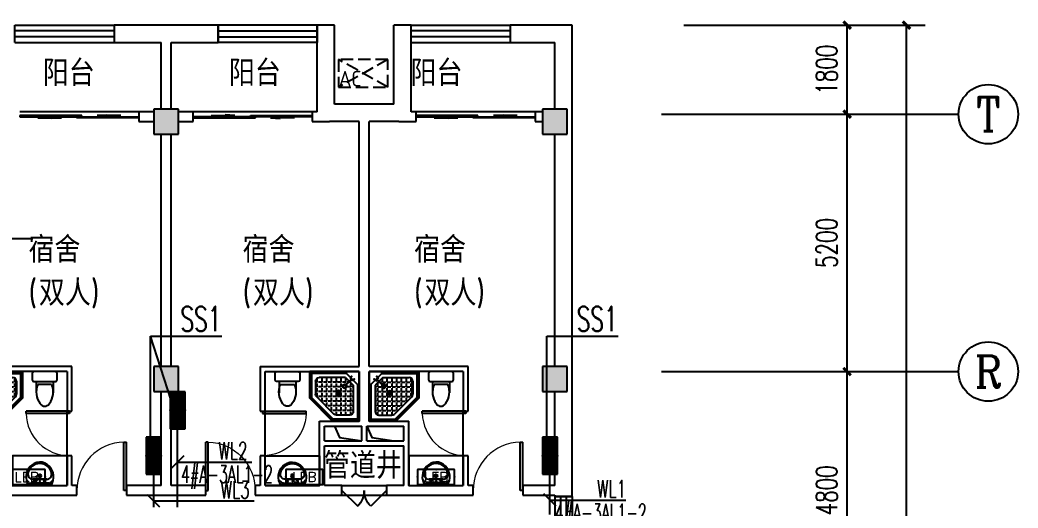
# Model space of a CAD drawing. Extents: x 1725663 to 4653551, y -550461 to 248782.
# Drawn here: x 2156300 to 2176450, y -317312 to -307449 of the extents above; entities that cross this region are included whole.
import ezdxf
from ezdxf.enums import TextEntityAlignment as Align

# ---------------------------------------------------------------- set-up
doc = ezdxf.new("R2010")
doc.units = 0
doc.header["$LTSCALE"] = 1000
doc.linetypes.add('DASH', pattern=[0.35, 0.25, -0.1])
for name, color, linetype in [('0-底图', 7, 'Continuous'), ('AXIS', 3, 'Continuous'), ('AXIS_TEXT', 7, 'Continuous'), ('CLAYER', 7, 'Continuous'), ('COLUMN', 255, 'Continuous'), ('DBZ', 7, 'Continuous'), ('DIM-照明', 3, 'Continuous'), ('DIM-箱柜', 7, 'Continuous'), ('DOOR_FIRE', 4, 'Continuous'), ('EQUIP-箱柜', 3, 'Continuous'), ('PUB_HATCH', 8, 'Continuous'), ('PUB_TEXT', 7, 'Continuous'), ('TEL_TEXT', 7, 'Continuous'), ('WALL', 2, 'Continuous'), ('WINDOW', 4, 'Continuous'), ('WIRE-照明', 6, 'Continuous'), ('洁具', 213, 'Continuous'), ('空调外机', 211, 'Continuous')]:
    doc.layers.add(name, color=color, linetype=linetype)
doc.styles.add('_TCH_AXIS', font='COMPLEX', dxfattribs={"bigfont": 'GBCBIG'})
doc.styles.add('_TEL_DIM', font='SIMPLEX', dxfattribs={"width": 0.8, "height": 3.5, "bigfont": 'HZTXT'})
doc.styles.add('A_DIM_T3', font='SIMPLEX', dxfattribs={"width": 0.7, "bigfont": 'HZ'})
doc.styles.add('COMPLEX', font='COMPLEX')
doc.styles.get("Standard").update_dxf_attribs({"font": 'geniso.shx', "bigfont": 'hztxt.shx'})
doc.dimstyles.new('_TCH_ARCH&&150', dxfattribs={"dimtxt": 420, "dimasz": 150, "dimexe": 375, "dimexo": 450, "dimgap": 202.5, "dimtad": 1, "dimdec": 0, "dimzin": 0, "dimdsep": 46, "dimtxsty": 'A_DIM_T3', "dimblk": 'ARCHTICK', "dimcen": 0.09, "dimclrt": 7, "dimazin": 2, "dimtfac": 1, "dimtdec": 0, "dimtix": 1, "dimtmove": 2, "dimatfit": 3, "dimfxl": 150, "dimtolj": 1, "dimtzin": 0, "dimarcsym": 0})

# ---------------------------------------------------------------- blocks, each defined once
blk = doc.blocks.new('*X490')
at = {"color": 0}
for p, q in [((-250, 33), (-83, 200)), ((-250, 68), (-118, 200)), ((-250, 104), (-154, 200)), ((-250, 139), (-189, 200)), ((-250, 174), (-224, 200)), ((-247, 0), (-47, 200)), ((-212, 0), (-12, 200)), ((-177, 0), (23, 200)), ((-141, 0), (59, 200)), ((-106, 0), (94, 200)), ((-71, 0), (129, 200)), ((-35, 0), (165, 200)), ((0, 0), (200, 200)), ((35, 0), (235, 200)), ((71, 0), (250, 179)), ((106, 0), (250, 144)), ((141, 0), (250, 109)), ((177, 0), (250, 73)), ((212, 0), (250, 38)), ((247, 0), (250, 3))]:
    blk.add_line(p, q, dxfattribs=at)
blk = doc.blocks.new('$equip$00002943')
for p, q in [((-0.75, 0.6), (-0.75, 0)), ((0.75, 0.6), (-0.75, 0.6)), ((0.75, 0), (0.75, 0.6)), ((-0.75, 0), (0.75, 0))]:
    blk.add_line(p, q)
for points, const_width in [([(-0.75, 0.3), (0.75, 0.3)], 0.6), ([(-0.75, 0.6), (-0.75, 0), (0.75, 0), (0.75, 0.6), (-0.75, 0.6), (-0.75, 0)], 0.02)]:
    blk.add_lwpolyline(points, dxfattribs=dict(const_width=const_width))
for p in [(0, 0.6), (-0.75, 0.3), (0, 0), (0.75, 0.3)]:
    blk.add_point(p)
at = {"xscale": 0.00300000000061118, "yscale": 0.00300000000061118, "zscale": 0.00300000000061118}
blk.add_blockref('*X490', (0, 0), dxfattribs=at)
at = {"color": 7, "style": '_TEL_DIM', "flags": 1}
for tag in ['A', 'REMARK']:
    blk.add_attdef(tag, text='', height=0.00002, dxfattribs=at).set_placement((0, 0), align=Align.MIDDLE_CENTER)
blk = doc.blocks.new('$equip$00002908')
for p, q in [((0.75, 0.6), (-0.75, 0.6)), ((-0.75, 0.6), (-0.75, 0)), ((0.75, 0), (0.75, 0.6)), ((-0.75, 0), (0.75, 0))]:
    blk.add_line(p, q)
at = {"const_width": 0.04}
blk.add_lwpolyline([(-0.75, 0.6), (-0.75, 0), (0.75, 0), (0.75, 0.6), (-0.75, 0.6), (-0.75, 0)], dxfattribs=at)
for p in [(0, 0.6), (-0.75, 0.3), (0, 0), (0.75, 0.3)]:
    blk.add_point(p)
at = {"color": 7, "style": '_TEL_DIM'}
blk.add_attdef('$TEXT$', text='', height=0.4, dxfattribs=at).set_placement((0, 0.3), align=Align.MIDDLE_CENTER)
at = {"color": 7, "style": '_TEL_DIM', "flags": 1}
for tag in ['A', 'REMARK']:
    blk.add_attdef(tag, text='', height=0.00002, dxfattribs=at).set_placement((0, 0), align=Align.MIDDLE_CENTER)
blk = doc.blocks.new('1F平面-CAD导入_dwg_Drawing4_t3_dwg_$plan$00001613-474159-1F-927810-1F')
at = {"layer": '洁具'}
for p, q in [((-30, 250), (-170, 250)), ((-200, 170), (-430, 170)), ((-260, -140), (-260, 140)), ((-200, -170), (-200, -220)), ((-170, -250), (-30, -250))]:
    blk.add_line(p, q, dxfattribs=at)
for points in [[(-200, 220), (-200, 170), (-200, -170), (-430, -170)], [(0, -220), (0, 220)]]:
    blk.add_lwpolyline(points, dxfattribs=at)
for centre, radius, start, end in [((-170, 220), 30, 90, 180), ((-30, 220), 30, 0, 90), ((-590, 0), 110, 123.4509, 236.5491), ((-413, -227), 398, 67.4505, 126.6381), ((-413, 227), 398, 233.3619, 292.5495), ((-170, -220), 30, 180, 270), ((-30, -220), 30, 270, 0)]:
    blk.add_arc(centre, radius, start, end, dxfattribs=at)
blk = doc.blocks.new('$lvtry$00000169')
at = {"color": 0}
for p, q in [((259, -36), (259, 0)), ((259, -36), (36, -259)), ((276, -120), (120, -276)), ((144, -151), (291, -298)), ((151, -144), (298, -291)), ((259, -24), (976, -24)), ((259, -36), (964, -36)), ((270, -213), (270, -143)), ((276, -120), (808, -120)), ((366, -213), (366, -143)), ((462, -213), (462, -143)), ((558, -213), (558, -143)), ((655, -213), (655, -143)), ((751, -213), (751, -143)), ((847, -213), (847, -143)), ((880, -192), (880, -460)), ((964, -36), (976, -24)), ((964, -36), (964, -525)), ((976, -24), (976, -530)), ((36, -259), (0, -259)), ((24, -259), (24, -976)), ((36, -259), (36, -964)), ((120, -276), (120, -808)), ((120, -309), (147, -309)), ((173, -309), (173, -239)), ((173, -309), (243, -309)), ((173, -405), (173, -335)), ((183, -213), (205, -213)), ((220, -213), (243, -213)), ((270, -213), (340, -213)), ((270, -263), (270, -239)), ((270, -405), (270, -335)), ((334, -309), (340, -309)), ((366, -213), (436, -213)), ((366, -309), (366, -239)), ((366, -309), (436, -309)), ((366, -405), (366, -335)), ((462, -213), (532, -213)), ((462, -309), (462, -239)), ((462, -309), (532, -309)), ((462, -405), (462, -335)), ((558, -213), (628, -213)), ((558, -309), (558, -239)), ((558, -309), (628, -309)), ((558, -405), (558, -335)), ((655, -213), (725, -213)), ((655, -309), (655, -239)), ((655, -309), (725, -309)), ((655, -405), (655, -335)), ((751, -213), (821, -213)), ((751, -309), (751, -239)), ((751, -309), (821, -309)), ((751, -405), (751, -335)), ((847, -213), (880, -213)), ((847, -309), (847, -239)), ((847, -309), (880, -309)), ((847, -405), (847, -335)), ((120, -405), (147, -405)), ((120, -501), (147, -501)), ((120, -598), (147, -598)), ((173, -405), (243, -405)), ((173, -501), (173, -431)), ((173, -501), (243, -501)), ((173, -598), (173, -528)), ((173, -598), (243, -598)), ((270, -405), (340, -405)), ((270, -501), (270, -431)), ((270, -501), (340, -501)), ((270, -598), (270, -528)), ((270, -598), (340, -598)), ((366, -405), (379, -405)), ((366, -501), (366, -431)), ((366, -501), (436, -501)), ((366, -598), (366, -528)), ((366, -598), (436, -598)), ((462, -405), (532, -405)), ((462, -501), (462, -431)), ((462, -501), (532, -501)), ((462, -598), (462, -528)), ((462, -598), (532, -598)), ((859, -511), (511, -859)), ((964, -525), (525, -964)), ((976, -530), (530, -976)), ((558, -405), (628, -405)), ((558, -501), (558, -431)), ((558, -501), (628, -501)), ((558, -598), (558, -528)), ((558, -598), (628, -598)), ((655, -405), (725, -405)), ((655, -501), (655, -431)), ((655, -501), (725, -501)), ((655, -598), (655, -528)), ((655, -598), (725, -598)), ((751, -405), (821, -405)), ((751, -501), (751, -431)), ((751, -501), (821, -501)), ((751, -598), (751, -528)), ((751, -598), (773, -598)), ((847, -405), (880, -405)), ((847, -501), (847, -431)), ((847, -501), (867, -501)), ((964, -525), (976, -530)), ((120, -694), (147, -694)), ((120, -790), (147, -790)), ((173, -694), (173, -624)), ((173, -694), (243, -694)), ((173, -790), (173, -720)), ((173, -790), (243, -790)), ((270, -694), (270, -624)), ((270, -694), (340, -694)), ((270, -790), (270, -720)), ((270, -790), (340, -790)), ((366, -694), (366, -624)), ((366, -694), (436, -694)), ((366, -790), (366, -720)), ((366, -790), (436, -790)), ((462, -694), (462, -624)), ((462, -694), (532, -694)), ((462, -790), (462, -720)), ((462, -790), (532, -790)), ((558, -694), (558, -624)), ((558, -694), (628, -694)), ((558, -790), (558, -720)), ((558, -790), (580, -790)), ((655, -694), (655, -624)), ((655, -694), (676, -694)), ((36, -964), (24, -976)), ((24, -976), (530, -976)), ((36, -964), (525, -964)), ((173, -878), (173, -816)), ((192, -880), (460, -880)), ((270, -880), (270, -816)), ((366, -880), (366, -816)), ((462, -880), (462, -816)), ((525, -964), (530, -976))]:
    blk.add_line(p, q, dxfattribs=at)
blk.add_lwpolyline([(0, 0), (0, -1000), (540, -1000), (1000, -540), (1000, 0)], close=True)
for points in [[(0, 0), (0, -1000)], [(0, 0), (1000, 0)], [(1000, 0), (1000, -540)], [(136, -190), (148, -178), (132, -162), (121, -174)], [(190, -136), (178, -148), (162, -132), (174, -121)], [(1000, -540), (540, -1000)], [(0, -1000), (540, -1000)]]:
    blk.add_lwpolyline(points, close=True, dxfattribs=at)
for radius in [43.8, 31.1]:
    blk.add_circle((416, -428), radius, dxfattribs=at)
for centre, radius, start, end in [((808, -192), 72, 0, 90), ((296, -296), 40.6, 142.583, 128.4197), ((296, -296), 28.6, 145.828, 125.6599), ((808, -460), 72, 315, 0), ((192, -808), 72, 180, 270), ((460, -808), 72, 270, 315)]:
    blk.add_arc(centre, radius, start, end, dxfattribs=at)
for p in [(103, -156, 0), (156, -102, 0), (416, -428, 0)]:
    blk.add_point(p, dxfattribs=at)
blk = doc.blocks.new('$lvtry$00000178')
at = {"color": 0}
for p, q in [((-238, 0), (238, 0)), ((-214, -36), (-272, -91)), ((-180, -23), (180, -23)), ((-142, -105), (140, -105)), ((140, -105), (-142, -105)), ((216, -37), (268, -91))]:
    blk.add_line(p, q, dxfattribs=at)
blk.add_lwpolyline([(-104, -430, 0.224698), (110, -425, 0.348046), (269, -79), (239, 0), (-241, 0), (-271, -79, 0.356844)], format="xyb", close=True, dxfattribs=at)
for centre, radius in [((-100, -65), 16.3), ((1, -172), 31.6), ((100, -65), 16.3)]:
    blk.add_circle(centre, radius, dxfattribs=at)
at = {"color": 0, "lineweight": 13}
blk.add_circle((1, -172), 23, dxfattribs=at)
at = {"color": 0}
for centre, radius, start, end in [((-142, -205), 100, 90, 190.5602), ((-180, -73), 50, 90, 133.181), ((140, -205), 100, 349.4398, 90), ((180, -73), 50, 44.5607, 90), ((-1, -179), 243, 190.5602, 349.4398)]:
    blk.add_arc(centre, radius, start, end, dxfattribs=at)
for p in [(0, -65), (1, -172)]:
    blk.add_point(p, dxfattribs=at)
blk = doc.blocks.new('A$C70365C93')
at = {"layer": '洁具'}
blk.add_lwpolyline([(-1900, 2300), (-1900, 1700), (-800, 1700), (-800, 2300)], close=True, dxfattribs=at)
blk.add_blockref('$lvtry$00000178', (-1350, 2280), dxfattribs=at)
at = {"layer": '洁具', "rotation": 180}
blk.add_blockref('$lvtry$00000169', (0, 0), dxfattribs=at)
at = {"layer": '洁具', "extrusion": (0, 0, -1), "xscale": -1, "zscale": -1, "rotation": 90}
blk.add_blockref('1F平面-CAD导入_dwg_Drawing4_t3_dwg_$plan$00001613-474159-1F-927810-1F', (1450, 0), dxfattribs=at)
blk = doc.blocks.new('A$Cf5a72a1b')
at = {"layer": '空调外机', "linetype": 'DASH'}
for p, q in [((1000, 563), (0, 0)), ((1000, 0), (0, 563))]:
    blk.add_line(p, q, dxfattribs=at)
blk.add_lwpolyline([(1000, 563), (0, 563), (0, 0), (1000, 0)], close=True, dxfattribs=at)
at = {"layer": 'PUB_TEXT'}
blk.add_text('AC', height=315, dxfattribs=at).set_placement((5, 18))
blk = doc.blocks.new('_ArchTick')
at = {"color": 0, "linetype": 'ByBlock', "const_width": 0.4}
blk.add_lwpolyline([(-0.5, -0.5), (0.5, 0.5)], dxfattribs=at)
blk = doc.blocks.new('*D755')
at = {"layer": 'AXIS', "color": 0, "lineweight": -2, "transparency": 16777216}
for p, q in [((1606457, -226421), (1611332, -226421)), ((1610957, -306021), (1610957, -226421)), ((1606457, -306021), (1611332, -306021))]:
    blk.add_line(p, q, dxfattribs=at)
at = {"layer": 'Defpoints', "color": 0, "transparency": 16777216}
for p in [(1606007, -226421), (1610957, -226421), (1606007, -306021)]:
    blk.add_point(p, dxfattribs=at)
at = {"layer": 'AXIS', "color": 0, "lineweight": -2, "transparency": 16777216, "xscale": 150, "yscale": 150, "zscale": 150}
for p, rotation in [((1610957, -226421), 90), ((1610957, -306021), 270)]:
    blk.add_blockref('_ArchTick', p, dxfattribs=dict(at, rotation=rotation))
at = {"layer": 'AXIS', "color": 7, "transparency": 16777216, "insert": (1610544, -266221), "char_height": 420, "attachment_point": 5, "rotation": 90, "style": 'A_DIM_T3'}
blk.add_mtext('\\A1;79600', dxfattribs=at)
blk = doc.blocks.new('*D768')
at = {"layer": 'AXIS', "color": 0, "lineweight": -2, "transparency": 16777216}
for p, q in [((1606457, -233421), (1610132, -233421)), ((1609757, -238221), (1609757, -233421)), ((1606457, -238221), (1610132, -238221))]:
    blk.add_line(p, q, dxfattribs=at)
at = {"layer": 'Defpoints', "color": 0, "transparency": 16777216}
for p in [(1606007, -233421), (1609757, -233421), (1606007, -238221)]:
    blk.add_point(p, dxfattribs=at)
at = {"layer": 'AXIS', "color": 0, "lineweight": -2, "transparency": 16777216, "xscale": 150, "yscale": 150, "zscale": 150}
for p, rotation in [((1609757, -233421), 90), ((1609757, -238221), 270)]:
    blk.add_blockref('_ArchTick', p, dxfattribs=dict(at, rotation=rotation))
at = {"layer": 'AXIS', "color": 7, "transparency": 16777216, "insert": (1609344, -235821), "char_height": 420, "attachment_point": 5, "rotation": 90, "style": 'A_DIM_T3'}
blk.add_mtext('\\A1;4800', dxfattribs=at)
blk = doc.blocks.new('*D769')
at = {"layer": 'AXIS', "color": 0, "lineweight": -2, "transparency": 16777216}
for p, q in [((1606457, -228221), (1610132, -228221)), ((1609757, -233421), (1609757, -228221)), ((1606457, -233421), (1610132, -233421))]:
    blk.add_line(p, q, dxfattribs=at)
at = {"layer": 'Defpoints', "color": 0, "transparency": 16777216}
for p in [(1606007, -228221), (1609757, -228221), (1606007, -233421)]:
    blk.add_point(p, dxfattribs=at)
at = {"layer": 'AXIS', "color": 0, "lineweight": -2, "transparency": 16777216, "xscale": 150, "yscale": 150, "zscale": 150}
for p, rotation in [((1609757, -228221), 90), ((1609757, -233421), 270)]:
    blk.add_blockref('_ArchTick', p, dxfattribs=dict(at, rotation=rotation))
at = {"layer": 'AXIS', "color": 7, "transparency": 16777216, "insert": (1609344, -230821), "char_height": 420, "attachment_point": 5, "rotation": 90, "style": 'A_DIM_T3'}
blk.add_mtext('\\A1;5200', dxfattribs=at)
blk = doc.blocks.new('*D770')
at = {"layer": 'AXIS', "color": 0, "lineweight": -2, "transparency": 16777216}
for p, q in [((1606457, -226421), (1610132, -226421)), ((1609757, -228221), (1609757, -226421)), ((1606457, -228221), (1610132, -228221))]:
    blk.add_line(p, q, dxfattribs=at)
at = {"layer": 'Defpoints', "color": 0, "transparency": 16777216}
for p in [(1606007, -226421), (1609757, -226421), (1606007, -228221)]:
    blk.add_point(p, dxfattribs=at)
at = {"layer": 'AXIS', "color": 0, "lineweight": -2, "transparency": 16777216, "xscale": 150, "yscale": 150, "zscale": 150}
for p, rotation in [((1609757, -226421), 90), ((1609757, -228221), 270)]:
    blk.add_blockref('_ArchTick', p, dxfattribs=dict(at, rotation=rotation))
at = {"layer": 'AXIS', "color": 7, "transparency": 16777216, "insert": (1609344, -227321), "char_height": 420, "attachment_point": 5, "rotation": 90, "style": 'A_DIM_T3'}
blk.add_mtext('\\A1;1800', dxfattribs=at)
blk = doc.blocks.new('_AXISO')
blk.add_circle((0, 0), 0.5)
at = {"layer": 'AXIS_TEXT', "style": 'COMPLEX', "width": 1.041667}
blk.add_attdef('A', text='', height=0.56, dxfattribs=at).set_placement((-0.25, -0.28), (0.25, -0.28), align=Align.FIT)
blk = doc.blocks.new('$WINLIB2D$00000001')
at = {"color": 0}
for points in [[(-0.5, 0.5), (-0.5, -0.5)], [(-0.5, 0.5), (0.5, 0.5)], [(0.5, -0.5), (0.5, 0.5)], [(0.5, 0.167), (-0.5, 0.167)], [(0.5, -0.167), (-0.5, -0.167)], [(-0.5, -0.5), (0.5, -0.5)]]:
    blk.add_lwpolyline(points, dxfattribs=at)
blk = doc.blocks.new('$DorLib2D$00000131')
at = {"color": 0, "linetype": 'Continuous'}
for p, q in [((0.15, 0.125), (0.2319, 0.1973)), ((0.2319, 0.1973), (0.2319, 0.125)), ((-0.5, 0.125), (-0.5, 0)), ((0.0192, 0.125), (-0.5, 0.125)), ((0.0192, 0), (0.0192, 0.125)), ((0.35, 0.125), (0.15, 0.125)), ((-0.5, 0), (0.0192, 0)), ((-0.024, 0), (0.5, 0)), ((-0.024, -0.125), (-0.024, 0)), ((0.5, 0), (0.5, -0.125)), ((-0.35, -0.125), (-0.15, -0.125)), ((-0.2319, -0.1973), (-0.2319, -0.125)), ((-0.15, -0.125), (-0.2319, -0.1973)), ((0.5, -0.125), (-0.024, -0.125))]:
    blk.add_line(p, q, dxfattribs=at)
blk = doc.blocks.new('$DorLib2D$00000116')
at = {"color": 0}
for p, q in [((-0.5, 0), (-0.146, 0.354)), ((0.5, 0), (0.146, 0.354))]:
    blk.add_line(p, q, dxfattribs=at)
for centre, start, end in [((-0.5, 0), 0, 45), ((0.5, 0), 135, 180)]:
    blk.add_arc(centre, 0.5, start, end, dxfattribs=at)
blk = doc.blocks.new('$DorLib2D$00000001')
for p, q in [((0.45, 0.975), (0.5, 0.975)), ((0.45, 0), (0.45, 0.975)), ((0.5, 0), (0.5, 0.975)), ((0.5, 0), (0.45, 0))]:
    blk.add_line(p, q)
at = {"lineweight": 13}
blk.add_arc((0.475, 0), 0.975, 91.4693, 180, dxfattribs=at)
blk = doc.blocks.new('ugjhk')
at = {"layer": 'PUB_HATCH'}
for points in [[(1595757, -228120.8), (1595757, -228620.8), (1596257, -228620.8), (1596257, -228120.8)], [(1603607, -228120.8), (1603607, -228620.8), (1604107, -228620.8), (1604107, -228120.8)], [(1595757, -233320.8), (1595757, -233820.8), (1596257, -233820.8), (1596257, -233320.8)], [(1603607, -233320.8), (1603607, -233820.8), (1604107, -233820.8), (1604107, -233320.8)]]:
    blk.add_hatch(color=256, dxfattribs=at).paths.add_polyline_path(points)
for points in [[(1599407, -234520.8), (1599510.6, -234751), (1599957, -234820.8)], [(1600057, -234520.8), (1600160.6, -234751), (1600607, -234820.8)]]:
    blk.add_lwpolyline(points)
at = {"layer": 'AXIS'}
for p, q in [((1606007, -228220.8), (1612007, -228220.8)), ((1606007, -233420.8), (1612007, -233420.8))]:
    blk.add_line(p, q, dxfattribs=at)
at = {"layer": 'COLUMN'}
for p, q in [((1595757, -228120.8), (1595757, -228620.8)), ((1596257, -228120.8), (1595757, -228120.8)), ((1596257, -228620.8), (1596257, -228120.8)), ((1603607, -228120.8), (1603607, -228620.8)), ((1604107, -228120.8), (1603607, -228120.8)), ((1604107, -228620.8), (1604107, -228120.8)), ((1595757, -228620.8), (1596257, -228620.8)), ((1603607, -228620.8), (1604107, -228620.8)), ((1595757, -233320.8), (1595757, -233820.8)), ((1596257, -233320.8), (1595757, -233320.8)), ((1596257, -233820.8), (1596257, -233320.8)), ((1603607, -233320.8), (1603607, -233820.8)), ((1604107, -233320.8), (1603607, -233320.8)), ((1604107, -233820.8), (1604107, -233320.8)), ((1595757, -233820.8), (1596257, -233820.8)), ((1603607, -233820.8), (1604107, -233820.8))]:
    blk.add_line(p, q, dxfattribs=at)
at = {"layer": 'DOOR_FIRE'}
for p, q in [((1599557, -235720.8), (1600457, -235720.8)), ((1599557, -235920.8), (1600457, -235920.8))]:
    blk.add_line(p, q, dxfattribs=at)
at = {"layer": 'WALL'}
for p, q in [((1596007, -226420.8), (1594957, -226420.8)), ((1594957, -226420.8), (1594957, -226770.8)), ((1597057, -226420.8), (1596007, -226420.8)), ((1597057, -226770.8), (1597057, -226420.8)), ((1599407, -226420.8), (1599057, -226420.8)), ((1599057, -226420.8), (1599057, -226770.8)), ((1599407, -228020.8), (1599407, -226420.8)), ((1600607, -228020.8), (1600607, -226420.8)), ((1600957, -226420.8), (1600607, -226420.8)), ((1600957, -226770.8), (1600957, -226420.8)), ((1604207, -226420.8), (1602957, -226420.8)), ((1602957, -226420.8), (1602957, -226770.8)), ((1604207, -228220.8), (1604207, -226420.8)), ((1594957, -226770.8), (1595907, -226770.8)), ((1595907, -228120.8), (1595907, -226770.8)), ((1596107, -226770.8), (1597057, -226770.8)), ((1596107, -228120.8), (1596107, -226770.8)), ((1599057, -228170.8), (1599057, -226770.8)), ((1600957, -228170.8), (1600957, -226770.8)), ((1602957, -226770.8), (1603857, -226770.8)), ((1603857, -228120.8), (1603857, -226770.8)), ((1600007, -228020.8), (1599407, -228020.8)), ((1600607, -228020.8), (1600007, -228020.8)), ((1595757, -228170.8), (1595457, -228170.8)), ((1595457, -228170.8), (1595457, -228370.8)), ((1596557, -228170.8), (1596257, -228170.8)), ((1596557, -228370.8), (1596557, -228170.8)), ((1599057, -228170.8), (1598957, -228170.8)), ((1598957, -228170.8), (1598957, -228370.8)), ((1601057, -228170.8), (1600957, -228170.8)), ((1601057, -228370.8), (1601057, -228170.8)), ((1603607, -228170.8), (1603457, -228170.8)), ((1603457, -228170.8), (1603457, -228370.8)), ((1604207, -233570.8), (1604207, -228220.8)), ((1595457, -228370.8), (1595757, -228370.8)), ((1596257, -228370.8), (1596557, -228370.8)), ((1598957, -228370.8), (1599307, -228370.8)), ((1599907, -228370.8), (1599307, -228370.8)), ((1599907, -233320.8), (1599907, -228370.8)), ((1600707, -228370.8), (1600107, -228370.8)), ((1600107, -233320.8), (1600107, -228370.8)), ((1600707, -228370.8), (1601057, -228370.8)), ((1603457, -228370.8), (1603607, -228370.8)), ((1595907, -233320.8), (1595907, -228620.8)), ((1596107, -233320.8), (1596107, -228620.8)), ((1603857, -233320.8), (1603857, -228620.8)), ((1594107, -233320.8), (1592257, -233320.8)), ((1594107, -234220.8), (1594107, -233320.8)), ((1597907, -233320.8), (1599907, -233320.8)), ((1597907, -233320.8), (1597907, -234220.8)), ((1602107, -233320.8), (1600107, -233320.8)), ((1602107, -234220.8), (1602107, -233320.8)), ((1594007, -233420.8), (1592257, -233420.8)), ((1594007, -233420.8), (1594007, -234220.8)), ((1598007, -233420.8), (1599907, -233420.8)), ((1598007, -234220.8), (1598007, -233420.8)), ((1599907, -234420.8), (1599907, -233420.8)), ((1600107, -234420.8), (1600107, -233420.8)), ((1602007, -233420.8), (1600107, -233420.8)), ((1602007, -233420.8), (1602007, -234220.8)), ((1604207, -235820.8), (1604207, -233570.8)), ((1595907, -235720.8), (1595907, -233820.8)), ((1596107, -235720.8), (1596107, -233820.8)), ((1603857, -235720.8), (1603857, -233820.8)), ((1594007, -234220.8), (1594107, -234220.8)), ((1597907, -234220.8), (1598007, -234220.8)), ((1602007, -234220.8), (1602107, -234220.8)), ((1599107, -234420.8), (1599907, -234420.8)), ((1599107, -234920.8), (1599107, -234420.8)), ((1599207, -234520.8), (1599957, -234520.8)), ((1599207, -234820.8), (1599207, -234520.8)), ((1599957, -234820.8), (1599957, -234520.8)), ((1600057, -234520.8), (1600807, -234520.8)), ((1600057, -234820.8), (1600057, -234520.8)), ((1600107, -234420.8), (1600907, -234420.8)), ((1600807, -234820.8), (1600807, -234520.8)), ((1600907, -234920.8), (1600907, -234420.8)), ((1599107, -235720.8), (1599107, -234920.8)), ((1599207, -234820.8), (1599957, -234820.8)), ((1599207, -234920.8), (1600007, -234920.8)), ((1599207, -235720.8), (1599207, -234920.8)), ((1600007, -234920.8), (1600807, -234920.8)), ((1600057, -234820.8), (1600807, -234820.8)), ((1600807, -235720.8), (1600807, -234920.8)), ((1600907, -235720.8), (1600907, -234920.8)), ((1594107, -235120.8), (1594007, -235120.8)), ((1594007, -235120.8), (1594007, -235720.8)), ((1594107, -235720.8), (1594107, -235120.8)), ((1598007, -235120.8), (1597907, -235120.8)), ((1597907, -235120.8), (1597907, -235720.8)), ((1598007, -235720.8), (1598007, -235120.8)), ((1602107, -235120.8), (1602007, -235120.8)), ((1602007, -235120.8), (1602007, -235720.8)), ((1602107, -235720.8), (1602107, -235120.8)), ((1592707, -235720.8), (1594007, -235720.8)), ((1594207, -235720.8), (1594107, -235720.8)), ((1594207, -235920.8), (1594207, -235720.8)), ((1595907, -235720.8), (1595207, -235720.8)), ((1595207, -235720.8), (1595207, -235920.8)), ((1596807, -235720.8), (1596107, -235720.8)), ((1596807, -235920.8), (1596807, -235720.8)), ((1597907, -235720.8), (1597807, -235720.8)), ((1597807, -235720.8), (1597807, -235920.8)), ((1598007, -235720.8), (1599107, -235720.8)), ((1599557, -235720.8), (1599207, -235720.8)), ((1599557, -235920.8), (1599557, -235720.8)), ((1600807, -235720.8), (1600457, -235720.8)), ((1600457, -235720.8), (1600457, -235920.8)), ((1600907, -235720.8), (1602007, -235720.8)), ((1602207, -235720.8), (1602107, -235720.8)), ((1602207, -235920.8), (1602207, -235720.8)), ((1603857, -235720.8), (1603207, -235720.8)), ((1603207, -235720.8), (1603207, -235920.8)), ((1592707, -235920.8), (1594107, -235920.8)), ((1594107, -235920.8), (1594207, -235920.8)), ((1595207, -235920.8), (1596007, -235920.8)), ((1596007, -235920.8), (1596807, -235920.8)), ((1597807, -235920.8), (1597907, -235920.8)), ((1597907, -235920.8), (1599107, -235920.8)), ((1599107, -235920.8), (1599557, -235920.8)), ((1600457, -235920.8), (1600907, -235920.8)), ((1600907, -235920.8), (1602107, -235920.8)), ((1602107, -235920.8), (1602207, -235920.8)), ((1603207, -235920.8), (1603857, -235920.8)), ((1603857, -235920.8), (1603857, -235945.8)), ((1603857, -235945.8), (1604207, -235945.8)), ((1604207, -235945.8), (1604207, -235820.8))]:
    blk.add_line(p, q, dxfattribs=at)
at = {"layer": 'WINDOW'}
for p, q in [((1595457, -228170.8), (1593057, -228170.8)), ((1598957, -228170.8), (1596557, -228170.8)), ((1603457, -228170.8), (1601057, -228170.8)), ((1594007, -235120.8), (1594007, -234220.8)), ((1598007, -235120.8), (1598007, -234220.8)), ((1602007, -235120.8), (1602007, -234220.8))]:
    blk.add_line(p, q, dxfattribs=at)
blk.add_blockref('A$Cf5a72a1b', (1599487, -227677))
at = {"rotation": 180}
for p in [(1592107, -233420.8), (1600107, -233420.8)]:
    blk.add_blockref('A$C70365C93', p, dxfattribs=at)
at = {"xscale": -1, "rotation": 180}
blk.add_blockref('A$C70365C93', (1599907, -233420.8), dxfattribs=at)
at = {"layer": 'AXIS'}
ref = blk.add_blockref('_AXISO', (1612607, -228220.8), dxfattribs=dict(at, xscale=1200, yscale=1200, zscale=1200))
ref.add_attrib('A', 'T', dxfattribs={"layer": 'AXIS_TEXT', "height": 683.5, "style": '_TCH_AXIS'}).set_placement((1612362.9, -228562.6), (1612851.1, -228562.6), align=Align.FIT)
ref = blk.add_blockref('_AXISO', (1612607, -233420.8), dxfattribs=dict(at, xscale=1200, yscale=1200, zscale=1200))
ref.add_attrib('A', 'R', dxfattribs={"layer": 'AXIS_TEXT', "height": 637.8, "style": '_TCH_AXIS'}).set_placement((1612333.7, -233739.7), (1612880.3, -233739.7), align=Align.FIT)
at = {"layer": 'DOOR_FIRE', "xscale": 900, "yscale": -900, "zscale": 200}
blk.add_blockref('$DorLib2D$00000116', (1600007, -235820.8), dxfattribs=at)
at = {"layer": 'WINDOW'}
for name, p, xscale, yscale, zscale, rotation in [('$WINLIB2D$00000001', (1593957, -226595.8), -2000, 350, -2000, 180), ('$WINLIB2D$00000001', (1598057, -226595.8), 2000, 350, 2000, 180), ('$WINLIB2D$00000001', (1601957, -226595.8), -2000, 350, -2000, 180), ('$DorLib2D$00000131', (1594257, -228270.8), -2400, -200, -2400, 180), ('$DorLib2D$00000131', (1597757, -228270.8), 2400, -200, 2400, 180), ('$DorLib2D$00000131', (1602257, -228270.8), -2400, -200, -2400, 180), ('$DorLib2D$00000001', (1594057, -234670.8), 900, 900, 900, 90), ('$DorLib2D$00000001', (1597957, -234670.8), 900, -900, 900, 90), ('$DorLib2D$00000001', (1602057, -234670.8), 900, 900, 900, 90), ('$WINLIB2D$00000001', (1604032, -236645.8), -1400, -350, -1400, 90.00000000000529)]:
    blk.add_blockref(name, p, dxfattribs=dict(at, xscale=xscale, yscale=yscale, zscale=zscale, rotation=rotation))
at = {"layer": 'WINDOW', "yscale": 1000}
for p, xscale, zscale in [((1594707, -235820.8), 1000, 1000), ((1597307, -235820.8), -1000, -1000), ((1602707, -235820.8), 1000, 1000)]:
    blk.add_blockref('$DorLib2D$00000001', p, dxfattribs=dict(at, xscale=xscale, zscale=zscale))
at = {"layer": 'CLAYER'}
blk.add_text('管道井', height=525, dxfattribs=at).set_placement((1599192.3, -235583.8))
at = {"layer": 'PUB_TEXT'}
for s, p in [('阳台', (1593518, -227652.7)), ('阳台', (1597274.5, -227652.7)), ('阳台', (1600941.5, -227652.7)), ('宿舍', (1593228.1, -231220.5)), ('宿舍', (1597550.3, -231220.5)), ('宿舍', (1601012.2, -231220.5)), ('(', (1593228.1, -232092.6)), ('双人', (1593438.1, -232092.6)), (')', (1594488.1, -232092.6)), ('(', (1597550.3, -232092.6)), ('双人', (1597760.3, -232092.6)), (')', (1598810.3, -232092.6)), ('(', (1601012.2, -232092.6)), ('双人', (1601222.2, -232092.6)), (')', (1602272.2, -232092.6))]:
    blk.add_text(s, height=525, dxfattribs=at).set_placement(p)
at = {"layer": 'AXIS'}
for p1, p2, distance, picture, middle in [((1606007, -306020.8), (1606007, -226420.8), -4950, '*D755', (1610544.5, -266220.8)), ((1606007, -228220.8), (1606007, -226420.8), -3750, '*D770', (1609344.5, -227320.8)), ((1606007, -233420.8), (1606007, -228220.8), -3750, '*D769', (1609344.5, -230820.8)), ((1606007, -238220.8), (1606007, -233420.8), -3750, '*D768', (1609344.5, -235820.8))]:
    dim = blk.add_aligned_dim(p1=p1, p2=p2, distance=distance, dimstyle='_TCH_ARCH&&150', dxfattribs=at)
    dim.commit()
    dim.dimension.update_dxf_attribs({"geometry": picture, "text_midpoint": middle})

msp = doc.modelspace()

# ---------------------------------------------------------------- linework, layer by layer
at = {"layer": 'DBZ'}
msp.add_line((2156563, -311875), (2152452, -311875), dxfattribs=at)
at = {"layer": 'DIM-照明'}
for p, q in [((2159607, -316258), (2159360, -316505)), ((2159607, -316258), (2159360, -316505)), ((2159124, -317292), (2158876, -317045)), ((2159124, -317292), (2158876, -317045)), ((2167124, -317274), (2166876, -317027)), ((2167124, -317274), (2166876, -317027))]:
    msp.add_line(p, q, dxfattribs=at)
for points in [[(2159484, -316382), (2160221, -316382)], [(2159484, -316382), (2160221, -316382)], [(2160221, -316382), (2160983, -316382)], [(2160221, -316382), (2160983, -316382)], [(2167000, -317151), (2167866, -317151)], [(2167000, -317151), (2167866, -317151)], [(2167866, -317151), (2168532, -317151)], [(2167866, -317151), (2168532, -317151)], [(2159000, -317168), (2160266, -317168)], [(2159000, -317168), (2160266, -317168)], [(2160266, -317168), (2161027, -317168)], [(2160266, -317168), (2161027, -317168)]]:
    msp.add_lwpolyline(points, dxfattribs=at)
at = {"layer": 'DIM-箱柜'}
for p, q in [((2158934, -315879), (2158934, -313839)), ((2159350, -315129), (2158934, -313839)), ((2158934, -313839), (2160378, -313839)), ((2158934, -315879), (2158934, -313839)), ((2159350, -315129), (2158934, -313839)), ((2158934, -313839), (2160378, -313839)), ((2166934, -315879), (2166934, -313839)), ((2166934, -315879), (2166934, -313839)), ((2166934, -313839), (2168378, -313839)), ((2166934, -315879), (2166934, -313839)), ((2166934, -315879), (2166934, -313839)), ((2166934, -313839), (2168378, -313839))]:
    msp.add_line(p, q, dxfattribs=at)
at = {"layer": 'WIRE-照明'}
for p, q in [((2159484, -317293), (2159484, -315712)), ((2159000, -317293), (2159000, -316629)), ((2167000, -317443), (2167000, -316629))]:
    msp.add_line(p, q, dxfattribs=at)

# ---------------------------------------------------------------- block references
at = {"layer": '0-底图'}
msp.add_blockref('ugjhk', (563243, -81133), dxfattribs=at)
at = {"layer": 'EQUIP-箱柜', "xscale": 500, "yscale": 500, "zscale": 500}
for p, rotation in [((2159334, -315337), 270), ((2159150, -316254), 90), ((2167150, -316254), 90)]:
    msp.add_blockref('$equip$00002943', p, dxfattribs=dict(at, rotation=rotation))
for p in [(2156435, -316834), (2162040, -316834), (2164700, -316834)]:
    msp.add_blockref('$equip$00002908', p, dxfattribs=at).add_auto_attribs({'$TEXT$': 'LEB'})

# ---------------------------------------------------------------- texts
at = {"layer": 'DIM-照明', "color": 7, "style": '_TEL_DIM', "width": 0.64}
for s, p in [('WL2', (2160309, -316332)), ('WL2', (2160309, -316332)), ('WL1', (2167953, -317101)), ('WL1', (2167953, -317101)), ('WL3', (2160353, -317118)), ('WL3', (2160353, -317118))]:
    msp.add_text(s, height=350, dxfattribs=at).set_placement(p)
at = {"layer": 'DIM-箱柜', "color": 7, "style": '_TEL_DIM', "width": 0.64}
for p in [(2159542, -313739), (2159542, -313739), (2167542, -313739), (2167542, -313739)]:
    msp.add_text('SS1', height=500, dxfattribs=at).set_placement(p)
at = {"layer": 'TEL_TEXT', "style": '_TEL_DIM', "width": 0.6}
for p in [(2159553, -316805), (2167100, -317579)]:
    msp.add_text('4#A-3AL1-2', height=350, dxfattribs=at).set_placement(p)

doc.saveas('drawing.dxf')
